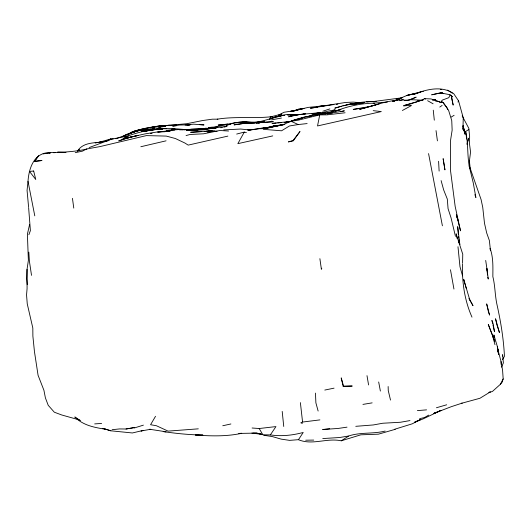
<?xml version="1.0" encoding="UTF-8"?>
<svg xmlns="http://www.w3.org/2000/svg" width="531" height="531" viewBox="0 0 531 531"><rect width="100%" height="100%" fill="white"/><g stroke="black" fill="none" stroke-linecap="round" stroke-linejoin="round"><path stroke-width="0.8" d="M462.587 262.785L462.753 254.216L456.136 233.813L457.072 238.386M29.563 224.6L27.4 234.178L28.369 260.389L27.041 269.363L27.081 288.592L26.55 294.944L27.254 303.865L32.822 328.012L32.882 336.11L34.429 351.409M27.041 269.363L26.742 278.875L27.26 284.682M502.585 356.102L502.638 354.648L503.381 362.919L501.51 367.193M86.885 149.005C74.838 151.859 62.525 152.278 50.233 152.623C34.223 152.158 28.866 168.088 28.01 181.317L27.068 190.344L28.561 206.831M469.47 160.548L469.922 168.739L469.47 160.548L470.559 152.025L469.49 143.868L469.63 136.706L468.833 128.356L462.182 115.884M345.104 112.771L326.864 114.855L319.748 114.882L317.518 125.953L381.311 111.57L373.207 110.654M467.014 144.591L468.627 138.186L467.048 143.463M498.483 353.699L497.919 349.796L501.085 361.684L502.585 370.28L503.182 378.922L502.007 382.413L500.341 384.331L492.403 391.473L489.051 392.442M34.475 161.397L38.511 155.922L34.475 161.397L41.995 160.521L34.9 161.265M321.793 268.195L321.394 269.283L319.888 258.67M28.873 234.709L30.393 230.6L28.621 207.548M443.511 93.675L440.411 92.852L442.356 92.613L431.643 94.817L440.411 92.852L450.062 94.744L448.854 97.658L442.35 100.1L441.294 101.341L442.383 102.51M500.341 384.331L503.182 378.922M457.961 102.018L458.572 100.877L453.759 93.721C441.805 85.212 425.855 89.48 413.244 94.538L420.24 92.275M246.411 132.544L244.273 132.106L237.861 143.649L272.748 135.896M502.445 359.733L504.45 356.301C503.6 339.07 500.839 322.025 497.109 305.199C494.919 295.707 495.217 285.99 492.854 276.631C492.894 267.153 493.412 257.522 490.12 248.455L490.458 250.599L489.383 240.563L486.681 232.936L484.491 223.239L482.752 207.402L481.093 199.563L469.822 167.252M155.517 416.304L150.565 424.727L156.36 425.716L168.055 431.112L198.309 428.836M259.188 428.53L262.845 434.789L270.359 434.902L275.941 426.585L259.188 428.53L252.092 428.006M343.199 386.475L343.524 386.097L352.226 386.037L343.199 386.475L341.207 377.886L343.524 386.097M77.4 151.295C82.524 142.686 93.031 142.945 101.773 142.082L95.162 142.846L105.788 141.219M439.283 102.111L441.6 102.543L431.019 98.932L424.382 98.66L422.344 100.074L403.859 105.609L416.915 101.939M439.781 107.063L442.124 105.45M270.359 434.902C281.377 436.548 292.495 435.36 303.208 432.466L298.442 439.721C312.533 445.575 326.824 437.677 341.26 440.81L348.86 435.924C360.649 432.035 373.227 434.112 385.141 431.059M128.548 134.131C139.826 127.905 153.147 127.108 165.778 126.332L159.088 127.201M451.224 117.059L454.118 115.3M123.238 136.255L126.033 134.582L129.883 133.281L128.648 134.024M128.263 134.097L134.542 130.971L141.1 129.518L130.911 132.544L133.527 131.496L128.774 134.038M466.709 139.082L465.634 131.436L468.853 129.571M428.709 415.116L424.508 417.545L419.669 418.654M402.385 110.488L411.213 105.682L411.246 105.165L403.6 105.941M278.563 115.141L283.992 112.273L295.296 110.494M489.024 392.402L490.312 391.918L479.918 398.277L461.744 403.235L462.129 403.122L451.503 406.613L433.966 413.35L441.062 410.363L423.194 418.866L414.771 422.072L420.426 419.616L412.175 423.844L394.619 429.267M124.121 136.036L133.347 131.608M108.762 139.992L110.946 138.923L113.169 138.91M107.275 140.596L110.946 138.923L99.304 142.215L108.205 140.748M115.937 138.71L138.166 130.593L150.3 129.537L140.23 130.128L151.083 129.099L147.167 129.431L150.346 129.398M395.801 100.724L397.606 99.928M393.478 101.202L406.952 95.427L413.45 93.954M291.532 120.982L283.554 124.446L266.708 128.243L284.928 124.407M409.474 100.047L416.158 97.166L407.317 100.671M319.894 419.888L302.577 422.045L300.792 422.802L302.312 423.439M393.637 101.202L401.197 98.109L393.431 101.162M433.966 413.35L435.752 412.62M269.502 119.156L275.297 116.793L281.457 115.718M89.148 147.565L112.048 139.029L128.323 136.042L124.606 137.277C144.14 129.365 165.533 126.882 186.401 129.869M131.788 132.491L129.458 133.6L138.166 130.593L131.788 132.491L140.35 130.234L136.069 131.363M298.787 119.196L303.951 117.152L311.027 116.123M399.743 100.717L403.381 99.284M269.423 119.203C278.038 115.804 287.317 113.322 296.623 114.802L287.649 114.935M279.412 114.915L281.695 114.046L270.12 117.019M322.828 111.238L329.851 108.901M325.018 113.992L332.486 111.55L340.942 109.598L335.373 111.185C347.759 106.246 361.219 103.22 374.547 103.18M134.044 131.316C145.388 127.632 157.422 125.927 169.296 125.303L166.19 125.542L186.64 123.736L202.636 120.537L212.307 119.19L217.863 119.163M321.056 113.355L327.587 111.238L335.134 109.851L332.36 110.68M145.361 131.403L147.837 130.633M257.097 122.415L281.43 115.785M134.263 427.993L143.403 425.139M321.009 113.382L325.091 112.127L316.35 114.377M377.329 104.395L359.613 109.32C375.483 105.623 390.989 98.388 407.675 100.379L406.149 100.611M142.985 430.455L132.398 432.964L110.919 430.814L102.928 428.404L110.919 430.814M379.851 103.618L371.076 106.286L353.228 109.399L364.916 107.873M395.21 429.327L378.411 434.179L360.854 434.809L341.26 440.81M143.124 430.395L141.047 431.013L150.777 429.247M319.748 114.882L298.143 120.205L291.094 121.247L298.19 124.553L307.137 123.577M341.38 106.26L334.756 108.191C348.051 103.95 362.222 101.421 376.114 101.375L366.775 101.786L374.534 101.388L402.398 97.75M342.853 105.828L354.018 103.538L346.604 104.627L352.312 103.97M436.429 407.755L446.684 404.788M145.308 131.356L151.906 129.869L156.021 129.531M257.13 122.429L260.243 121.553L254.621 122.449M392.655 101.182L397.241 99.908M186.062 135.571L190.025 134.482L203.599 133.792L219.807 130.493L228.582 131.024M291.95 120.809L302.544 117.915L291.678 120.915C308.644 114.477 326.811 114.338 344.387 110.833L340.457 111.756M158.583 127.221L166.077 125.435L176.431 124.997M236.667 134.064L244.273 132.106M159.234 127.115L166.077 125.435L159.419 125.986L150.134 127.606L156.479 126.351L164.033 125.681M230.892 124.201L226.239 125.336C234.151 122.143 242.999 121.433 251.435 122.395M227.865 136.109L188.186 145.109L184.894 143.031L175.356 138.511L166.263 136.089L146.35 135.604L100.193 146.549L86.5 149.019L82.464 151.143L75.229 152.669M294.247 115.24L291.081 115.181L298.402 114.663L288.599 116.82C298.966 113.481 309.872 114.198 320.458 112.399L315.826 113.435M423.346 91.272L406.952 95.427L413.244 94.06M166.077 140.821L140.841 146.735M299.418 109.512L294.838 110.567L308.226 107.381L324.633 105.722L345.794 102.437L353.201 102.118L360.861 102.715M300.944 109.16L303.998 108.463L290.696 111.304L293.238 110.826M392.648 101.222L396.438 100.346M270.252 117.125L272.569 116.601C254.137 118.818 235.598 116.156 217.245 119.19M220.77 127.785L222.343 127.433M223.909 127.088L227.042 126.398L200.877 129.325M222.755 425.756L230.899 423.97M168.865 130.905L170.411 130.58L157.72 132.04L165.141 131.715M324.793 390.059L334.059 388.154M248.475 130.394L263.781 127.745L269.117 127.467M327.142 113.959L332.685 112.864M261.683 128.794L268.659 127.413L260.436 128.714L266.688 127.964M423.652 99.828L417.472 101.043L419.829 100.863M291.884 121.081L284.317 122.568L290.829 121.592M404.615 100.678L409.932 99.649L422.032 100.18M258.172 122.422L264.418 121.247L257.641 122.429M271.48 119.847L281.457 118.048M126.026 429.002L134.283 427.594L126.026 429.002L119.515 428.929L112.134 429.705M409.972 420.585L400.434 422.258L382.745 423.24L373.313 424.953L355.777 426.32M293.975 110.7L295.455 110.448M150.565 133.52L152.092 133.261M363.071 102.768L364.598 102.523L349.391 104.561L364.598 102.523L354.675 104.142L361.545 103.021M348.396 436.044L339.674 437.511L322.762 438.56M283.043 124.911L261.683 128.475L247.884 130.022L253.254 129.471L248.594 129.916M362.938 404.403L372.151 402.863M311.106 116.123L306.858 116.827L314.345 114.351L334.145 111.583M298.19 124.553L289.415 125.986L281.549 130.799L263.257 129.318M347.015 427.15L338.128 428.451L322.636 429.513L329.685 428.756M317.531 107.196L310.403 108.211L333.933 104.527M373.107 103.226L387.404 102.012M205.258 128.21L207.15 128.376L190.762 129.219M295.681 115.127L305.67 113.753L302.975 114.119M290.543 114.955L296.623 114.802M127.825 138.093L122.913 138.744L145.567 133.785L156.638 132.066L165.652 131.323L170.086 131.496L168.433 131.569M312.606 113.866L314.213 113.654M432.539 100.047L435.666 99.629L432.592 99.914M311.962 113.939L314.279 113.634M318.461 106.492L322.224 106.021M318.474 106.492L324.633 105.722M283.016 115.492L284.583 115.307M287.722 114.928L292.103 114.749M284.357 115.327L279.419 115.917L281.53 115.672M185.1 125.07L193.357 124.161L204.023 124.931L199.304 124.619M256.207 122.913L273.312 121.679L256.214 122.926M353.945 103.784L356.387 103.505M259.181 122.362L260.429 122.223L243.477 122.024L248.873 122.369M358.671 103.246L360.197 103.074M179.611 129.73L201.143 128.953M223.704 129.916L240.669 129.033L249.597 129.956L247.964 130.055M292.601 121.234L272.011 123.418L276.113 123.059M356.912 103.299L359.261 103.06M276.837 125.668L273.392 126.013L265.221 128.031L281.835 124.831L273.392 126.013L276.578 125.728M47.252 153.359L43.177 153.778L49.808 152.974M48.879 153.194L50.511 153.034M397.719 99.058L399.212 98.912M150.227 129.564L145.394 130.029L159.838 128.31L166.734 128.748M152.636 129.325L154.249 129.172L152.656 129.298M236.322 122.873L239.514 122.575M241.107 122.422L246.689 121.891C233.627 121.307 221.447 127.274 208.457 127.453L212.5 127.287M397.865 99.058L399.438 98.912M278.164 125.581L280.554 125.369M277.753 122.913L281.025 122.628M191.279 130.387L206.367 129.756L214.816 130.998M277.607 125.601L280.693 125.336M176.279 125.781L172.675 126.079L179.398 125.05L189.979 124.792L186.613 124.958M215.52 131.177L207.249 131.874L217.06 131.197M298.163 439.701L289.607 440.372L281.251 439.137L272.284 436.568L263.701 435.254M158.49 129.332L162.605 128.993M417.373 410.622L426.566 409.859M396.684 99.045L398.92 98.872M336.296 104.341L337.869 104.215M203.433 128.761L211.318 128.31M94.691 423.904L101.627 423.433M165.572 125.581L169.416 125.323M187.762 125.044L190.138 124.911M284.204 122.402L287.271 122.236M179.491 129.756L182.923 129.677L179.836 129.511M201.242 131.588L190.616 132.272L206.937 131.31L204.495 131.429M214.929 127.188L217.358 127.082M174.633 130.062L166.714 130.387L182.206 129.338L197.612 130.115M198.202 129.265L209.314 128.482L198.189 129.252L206.24 128.933M190.47 130.427L186.401 130.593L198.309 129.783L190.961 130.367L197.486 130.195M258.272 122.926L259.705 122.887L244.658 123.298L234.151 124.865L244.658 123.298L254.568 123.026M213.741 128.243L216.17 128.183L206.446 128.31M305.703 440.199L313.735 440.086M318.255 114.311L314.345 114.351L317.233 114.331M162.041 128.927L149.238 130.321L159.267 128.94L162.426 128.993M154.176 128.914L148.514 129.597L141.578 131.529L152.516 128.894L154.076 128.953M65.346 152.424L57.547 152.178L65.99 152.437M253.513 433.037L256.652 433.104L262.732 434.471M172.064 129.186L175.203 129.279L172.117 129.086M175.203 129.279L171.931 129.166L175.157 129.312M178.389 129.458L184.715 129.856M165.599 431.723L149.523 429.24M166.123 431.803L163.203 431.584C176.325 433.522 189.627 434.869 202.895 435.035L195.408 435.042C210.933 436.097 226.359 436.628 241.718 433.296L238.857 433.422L256.652 433.104L261.338 434.252M188.512 130.208L190.032 130.354M251.913 433.064L262.573 434.477M188.591 130.148L190.058 130.334M435.407 100.996L439.25 101.527M440.458 89.314L441.759 89.493M206.367 129.756L212.081 130.945M106.041 429.353C94.724 427.515 83.201 425.583 74.811 416.968L78.011 418.932M79.444 419.955L61.788 414.996L54.335 412.215L48.221 405.312L45.401 397.878L43.92 390.272L38.073 375.291L34.502 351.96M424.382 98.66L425.437 99.131M78.701 419.629L80.586 420.579M427.621 100.698L433.097 103.804M447.6 90.078L452.293 93.144M442.389 102.151L443.823 103.18L448.622 110.448L451.748 120.603L452.147 130.122L450.613 139.958L450.434 169.96L455.167 206.453L460.516 230.826L456.394 214.551L457.868 220.06L456.481 215.374M441.294 101.341L443.823 103.18M450.062 94.744L452.432 96.914L450.812 95.348M444.009 104.262L446.724 107.176L447.786 109.492M469.782 299.915L473.002 305.637L469.019 298.548L469.782 299.915L463.716 279.386L466.205 288.24M471.993 317.153C464.532 300.433 461.957 281.915 462.448 263.688M488.792 312.958L489.602 315.089L486.668 303.885L488.527 312.241M474.893 194.618L475.895 197.559L473.26 182.929L469.165 165.911M463.317 128.383L465.043 134.091L463.032 125.668L464.764 132.869M462.554 275.835L459.979 266.741L457.981 246.723M441.108 180.593L443.67 189.945L447.308 199.079L448.064 208.663L451.045 217.836L455.452 236.315M318.129 411.04L315.885 402.83L315.474 393.106M458.572 100.877L463.258 117.915L462.932 129.398L463.244 126.186L465.043 134.091M494.985 344.712L492.522 335.38L488.288 324.494L494.786 341.38L492.522 335.38L492.715 336.096M487.797 277.235L488.274 279.054L486.894 268.513L487.491 275.005M390.511 400.082L388.254 390.557L388.141 386.515M73.776 208.106L72.455 198.335M492.615 323.406L491.912 320.392L493.02 323.306L494.494 331.722L492.967 324.912M494.374 337.251L493.89 334.961L497.341 346.497L498.556 353.925M428.563 153.592L442.396 225.801M451.35 96.204L453.169 105.105L451.257 95.726M498.782 354.197L497.341 346.497L498.523 354.157M378.676 381.981L380.375 391.068M34.787 215.845L28.01 181.383M465.634 131.436C468.369 142.978 467.154 154.919 469.298 166.588M450.467 269.768L453.945 289.043M31.521 275.363L29.397 261.206L28.82 252.132M366.994 375.649L368.58 384.948M458.532 236.534L458.791 238.153M459.049 239.78L459.833 244.645L457.676 226.644L458.273 234.071M282.2 411.412L283.746 426.473M485.699 260.429L487.239 270.916M300.38 402.624L302.577 422.045M436.031 130.613L437.418 140.868M433.263 110.169L434.305 120.179M458.353 240.47L458.578 242.8M438.593 161.278L439.13 171.088M501.045 361.565L501.052 364.273M299.922 131.622L293.278 140.841L288.393 141.916L293.012 140.542L299.922 131.622M79.258 149.775L78.09 150.864L79.258 149.775M298.887 109.074L292.382 111.53L301.449 108.709L298.887 109.074M125.993 138.286L118.725 140.901L130.434 137.184L125.993 138.286L137.96 135.458L125.993 138.286M144.047 129.292L137.35 130.54L147.877 128.701L144.047 129.292M33.665 170.995L29.524 171.453L35.769 179.511L33.665 170.995M224.985 124.36L218.108 125.11L228.197 124.095L224.985 124.36M55.397 152.536L53.77 152.702L55.397 152.536M499.405 332.506L496.837 324.614L495.549 318.759L499.405 332.506M444.932 169.787L443.146 158.756L444.932 169.787"/></g></svg>
